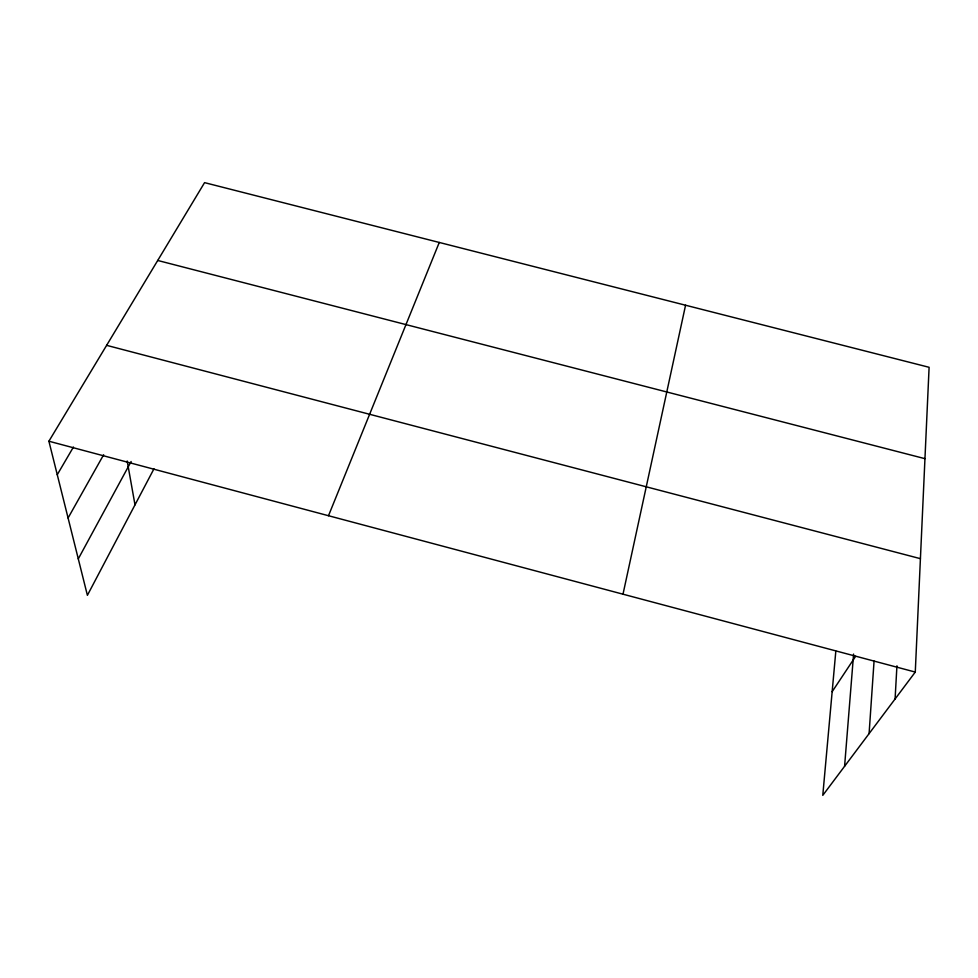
<?xml version="1.0" encoding="UTF-8"?>
<svg xmlns="http://www.w3.org/2000/svg" width="978" height="978" viewBox="0 0 978 978"><rect width="100%" height="100%" fill="white"/><g stroke="black" fill="none" stroke-linecap="round" stroke-linejoin="round"><path stroke-width="1.47" d="M835.823 651.165L822.779 795.358L915.274 672.069L929.1 367.3L204.573 182.642L48.9 441.225L87.397 595.321L153.974 468.792M895.09 698.964L896.936 665.822M869.087 733.647L874.063 661.079M844.589 766.287L853.598 654.074M622.998 594.196L685.566 305.222M328.498 515.724L439.269 242.458M78.289 558.854L131.125 461.506M68.081 517.985L103.644 454.746M57.262 474.709L73.448 447.019M832.156 691.703L855.628 656.324M157.715 260.466L924.956 458.67M106.626 345.344L920.42 558.67M48.9 441.225L915.274 672.069M127.189 460.993L135.001 504.856"/></g></svg>
